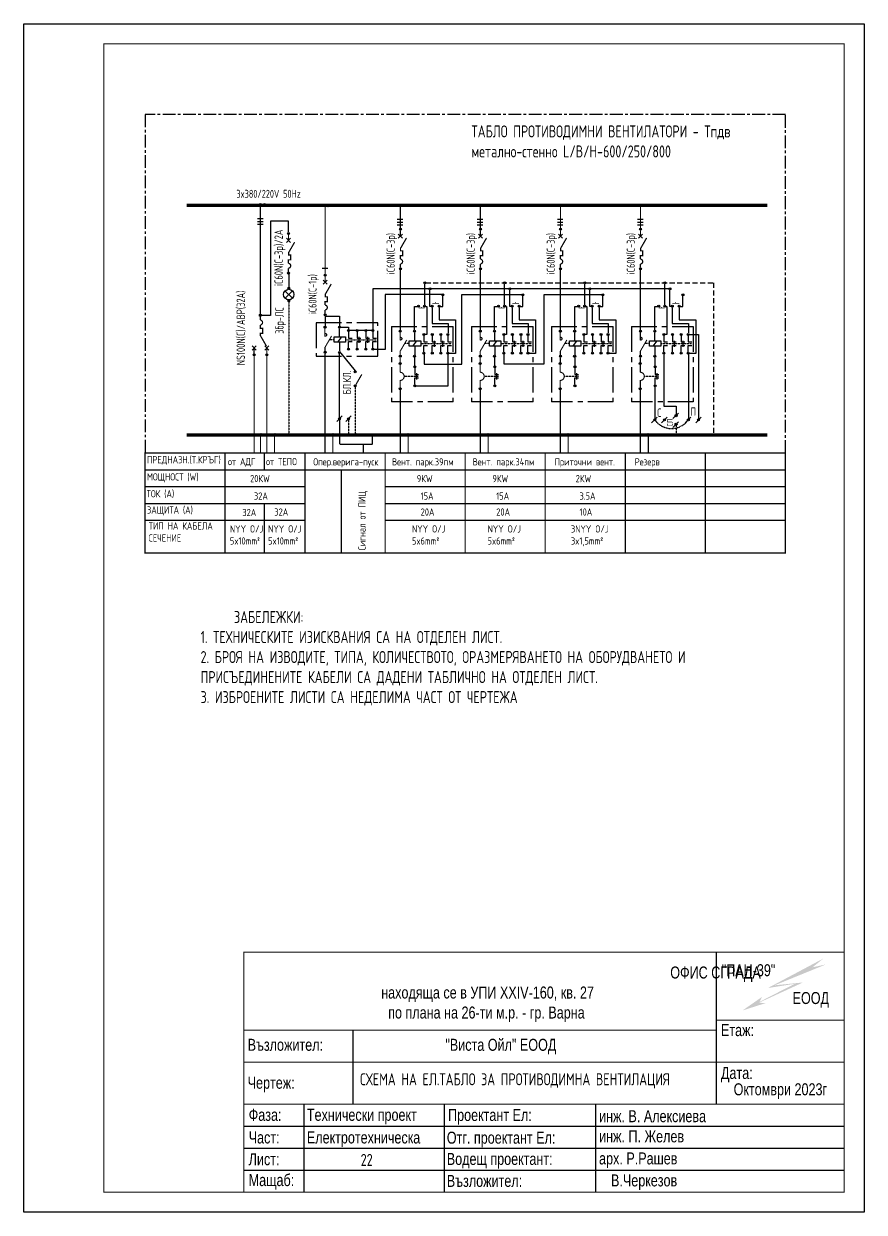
# Model space of a CAD drawing. Extents: x 25325 to 182345, y 3956 to 147305.
# Drawn here: x 38826 to 40926, y 14133 to 17103 of the extents above; entities that cross this region are included whole.
import ezdxf

# ---------------------------------------------------------------- set-up
doc = ezdxf.new("R2010")
doc.units = 0
doc.header["$MEASUREMENT"] = 0
doc.header["$PDMODE"] = 32
doc.header["$PDSIZE"] = 5
for name, pattern in [('CENTER', [50.8, 31.75, -6.35, 6.35, -6.35]), ('CENTERX2', [101.6, 63.5, -12.7, 12.7, -12.7]), ('DASHED', [0.75, 0.5, -0.25]), ('HIDDENX2', [19.05, 12.7, -6.35])]:
    doc.linetypes.add(name, pattern=pattern)
doc.layers.get('0').update_dxf_attribs({"linetype": 'CONTINUOUS'})
doc.layers.add('CAT6A UNDERGROUND PORTS ROUTING', color=1, linetype='CONTINUOUS')
doc.layers.add('ELSH', color=111, linetype='CONTINUOUS')
doc.styles.add('ARIAL', font='arial.ttf', dxfattribs={"width": 0.75})
doc.styles.get("Standard").update_dxf_attribs({"font": 'simplex.shx', "width": 0.7, "height": 10})

# ---------------------------------------------------------------- blocks, each defined once
blk = doc.blocks.new('A4_M100')
at = {"ltscale": 30}
blk.add_lwpolyline([(0, 2970), (2100, 2970), (2100, 0), (0, 0)], close=True, dxfattribs=at)
at = {"const_width": 3}
blk.add_lwpolyline([(2050, 2920), (200, 2920), (200, 50), (2050, 50)], close=True, dxfattribs=at)
blk = doc.blocks.new('AS_VO_EL_LOGO')
for points in [[(-52.2, 584), (-191, 510.1), (-45.8, 569.2), (-79.2, 562.1)], [(-120, 522.6), (-238.9, 461.7), (-103.9, 523.8)], [(-190, 510.3), (-178, 516.7), (-103.9, 524.1), (-190.3, 510.3)], [(-253.9, 454.3), (-205.1, 488.3), (-212.8, 473.5), (-195.5, 472.9)]]:
    blk.add_hatch(color=256).paths.add_polyline_path(points)
for p, q in [((-320, 600), (-320, 220)), ((-1227.8, 404.5), (-1227.8, 220.8)), ((-1350, 220), (-1350, 0)), ((-1000, 220), (-1000, 0)), ((-620.6, 0), (-620.6, 220.1)), ((-1500, 165), (0, 165)), ((-1500, 110), (0, 110)), ((-1500, 55), (0, 55))]:
    blk.add_line(p, q)
at = {"const_width": 3}
blk.add_lwpolyline([(0, 600), (-1500, 600), (-1500, 0), (0, 0)], close=True, dxfattribs=at)
at = {"const_width": 2.1, "flags": 128}
for points in [[(-320, 430), (1, 430)], [(-320, 405), (-1500, 405)], [(-1500, 325), (0, 325)], [(0, 220), (-1500, 220)]]:
    blk.add_lwpolyline(points, dxfattribs=at)
at = {"char_height": 30, "attachment_point": 1, "style": 'ARIAL'}
for s, insert in [('{\\fArial|b0|i0|c204|p34;^I^I^I^I^I              ОФИС СГРАДА\\Pнаходяща се в УПИ }XXIV-160, {\\fArial|b0|i0|c204|p34;кв. 27\\P  по плана на 26-ти м.р. - гр. Варна}', (-1156.9, 564.1)), ('\\fArial|b0|i0|c204|p34;"ПАН-39" ', (-306.1, 569.8)), ('\\fArial|b0|i0|c204|p34;ЕООД', (-129, 500.3)), ('Етаж:', (-308, 420.1)), ('Възложител:', (-1490.6, 383.4)), ('{\\fArial|b0|i0|c204|p34;"Виста Ойл" ЕООД}', (-996.6, 383.4)), ('Дата:', (-308, 313.1)), ('Чертеж:', (-1490.6, 288.6)), ('{\\fArial|b0|i0|c204|p34;Октомври 2023г}', (-276.3, 272.2)), ('Фаза:', (-1488, 208.4)), ('{\\fArial|b0|i0|c204|p34;Технически проект}', (-1342.6, 208.4)), ('{\\fArial|b0|i0|c204|p34;Проектант Ел:}', (-989.8, 208)), ('{\\fArial|b0|i0|c204|p34;инж. В.} {\\fArial|b0|i0|c204|p34;Алексиева}', (-612.5, 205)), ('Част:', (-1488, 151.8)), ('{\\fArial|b0|i0|c204|p34;Електротехническа}', (-1342.6, 151.8)), ('Отг. проектант Ел:', (-993, 151.3)), ('{\\fArial|b0|i0|c204|p34;инж. П. Желев}', (-612.5, 154.6)), ('Лист:', (-1488, 97.4)), ('Водещ проектант:', (-993, 98.2)), ('{\\fArial|b0|i0|c204|p34;арх. Р.Рашев}', (-612.5, 99.5)), ('Мащаб:', (-1488, 45.3)), ('Възложител:', (-993, 43.3)), ('{\\fArial|b0|i0|c204|p34;В.Черкезов}', (-582.7, 44.5))]:
    blk.add_mtext(s, dxfattribs=dict(at, insert=insert))

msp = doc.modelspace()

# ---------------------------------------------------------------- linework, layer by layer
at = {"layer": 'CAT6A UNDERGROUND PORTS ROUTING'}
for p, q in [((39573.82, 16462.52), (39584.21, 16452.13)), ((39573.82, 16452.13), (39584.21, 16462.52)), ((39478.53, 16435.41), (39497.59, 16417.27)), ((39497.03, 16435.76), (39479.01, 16416.82))]:
    msp.add_line(p, q, dxfattribs=at)
at = {"layer": 'CAT6A UNDERGROUND PORTS ROUTING', "const_width": 3.15}
msp.add_lwpolyline([(39594.23, 16452.72), (39579.29, 16426.8), (39579.29, 16420.6), (39584.65, 16420.6), (39584.65, 16408.6), (39578.73, 16408.6), (39578.73, 16399.88, -0.9529545), (39578.73, 16387.77), (39578.73, 16378.36)], format="xyb", dxfattribs=at)
msp.add_lwpolyline([(39579.02, 16472.27), (39579.02, 16457.32)], dxfattribs=at)
at = {"layer": 'CAT6A UNDERGROUND PORTS ROUTING'}
msp.add_circle((39488.01, 16426.34), 13.11, dxfattribs=at)
for p in [(39579.02, 16474.64), (39579.02, 16375.75)]:
    msp.add_point(p, dxfattribs=at)
at = {"layer": 'ELSH'}
for p, q in [((39409.79, 16615.96), (39423.79, 16615.96)), ((39409.79, 16608.96), (39423.79, 16608.96)), ((39487.29, 16609.63), (39442.47, 16609.63)), ((39442.47, 16609.63), (39442.47, 16374.05)), ((39487.29, 16583.09), (39487.29, 16609.63)), ((39759.27, 16614.45), (39773.27, 16614.45)), ((39759.27, 16607.45), (39773.27, 16607.45)), ((39959.27, 16614.45), (39973.27, 16614.45)), ((39959.27, 16607.45), (39973.27, 16607.45)), ((40159.27, 16614.45), (40173.27, 16614.45)), ((40159.27, 16607.45), (40173.27, 16607.45)), ((40359.27, 16614.45), (40373.27, 16614.45)), ((40359.27, 16607.45), (40373.27, 16607.45)), ((39409.79, 16601.96), (39423.79, 16601.96)), ((39759.27, 16600.45), (39773.27, 16600.45)), ((39761.82, 16577.39), (39772.22, 16567)), ((39761.82, 16567), (39772.22, 16577.39)), ((39959.27, 16600.45), (39973.27, 16600.45)), ((39961.82, 16577.39), (39972.22, 16567)), ((39961.82, 16567), (39972.22, 16577.39)), ((40159.27, 16600.45), (40173.27, 16600.45)), ((40161.82, 16577.39), (40172.22, 16567)), ((40161.82, 16567), (40172.22, 16577.39)), ((40359.27, 16600.45), (40373.27, 16600.45)), ((40361.82, 16577.39), (40372.22, 16567)), ((40361.82, 16567), (40372.22, 16577.39)), ((39482.31, 16566.88), (39492.71, 16556.48)), ((39482.31, 16556.48), (39492.71, 16566.88)), ((39571.62, 16492.57), (39585.62, 16492.57)), ((39488.04, 16477.46), (39488.04, 16444.79)), ((40440.61, 16440.55), (39697.92, 16440.55)), ((39697.92, 16440.55), (39697.92, 16336.87)), ((39873.07, 16426.2), (39728.76, 16426.2)), ((39728.76, 16426.2), (39728.76, 16288.77)), ((39827.91, 16400.49), (39827.91, 16452.24)), ((39840.95, 16396.74), (39840.95, 16437.24)), ((39873.07, 16396.75), (39873.07, 16426.2)), ((39920.31, 16252.55), (39920.31, 16426.17)), ((39920.31, 16426.17), (40073.07, 16426.17)), ((40027.57, 16400.49), (40027.57, 16452.24)), ((40040.61, 16396.74), (40040.61, 16437.24)), ((40073.07, 16396.75), (40073.07, 16426.2)), ((40126.08, 16253.14), (40126.08, 16426.17)), ((40126.08, 16426.17), (40273.07, 16426.17)), ((40227.57, 16400.49), (40227.57, 16452.24)), ((40240.61, 16396.74), (40240.61, 16437.24)), ((40273.07, 16396.75), (40273.07, 16426.2)), ((40427.57, 16400.49), (40427.57, 16452.24)), ((40440.61, 16396.74), (40440.61, 16437.24)), ((40473.07, 16396.75), (40473.07, 16426.2)), ((39802.52, 16338.35), (39802.52, 16396.74)), ((39802.52, 16396.74), (39808.67, 16396.74)), ((39831.23, 16396.81), (39832.84, 16396.81)), ((39832.84, 16396.81), (39832.84, 16326.57)), ((39843.44, 16396.74), (39840.95, 16396.74)), ((39866.31, 16396.75), (39873.07, 16396.75)), ((40002.52, 16338.35), (40002.52, 16396.74)), ((40002.52, 16396.74), (40008.67, 16396.74)), ((40030.88, 16396.81), (40032.5, 16396.81)), ((40032.5, 16396.81), (40032.5, 16326.57)), ((40043.1, 16396.74), (40040.61, 16396.74)), ((40066.31, 16396.75), (40073.07, 16396.75)), ((40202.52, 16338.35), (40202.52, 16396.74)), ((40202.52, 16396.74), (40208.67, 16396.74)), ((40230.88, 16396.81), (40232.5, 16396.81)), ((40232.5, 16396.81), (40232.5, 16326.57)), ((40243.1, 16396.74), (40240.61, 16396.74)), ((40266.31, 16396.75), (40273.07, 16396.75)), ((40402.52, 16338.35), (40402.52, 16396.74)), ((40402.52, 16396.74), (40408.67, 16396.74)), ((40430.88, 16396.81), (40432.5, 16396.81)), ((40432.5, 16396.81), (40432.5, 16326.57)), ((40443.1, 16396.74), (40440.61, 16396.74)), ((40466.31, 16396.75), (40473.07, 16396.75)), ((39442.47, 16374.05), (39419.23, 16374.05)), ((39579.6, 16372.48), (39614.51, 16372.48)), ((39614.51, 16372.48), (39614.51, 16346.68)), ((39846.44, 16393.6), (39846.44, 16353.86)), ((39863.61, 16393.6), (39863.61, 16363.07)), ((40046.44, 16393.6), (40046.44, 16353.86)), ((40063.61, 16393.6), (40063.61, 16363.07)), ((40246.44, 16393.6), (40246.44, 16353.86)), ((40263.61, 16393.6), (40263.61, 16363.07)), ((40446.44, 16393.6), (40446.44, 16353.86)), ((40463.61, 16393.6), (40463.61, 16363.07)), ((39614.83, 16320.68), (39614.83, 16341.4)), ((39616.77, 16345.17), (39637.16, 16345.17)), ((39637.16, 16345.17), (39637.16, 16336.87)), ((39637.16, 16336.87), (39697.57, 16336.87)), ((39846.44, 16353.86), (39886.57, 16353.86)), ((39863.61, 16363.07), (39905, 16363.07)), ((39886.57, 16353.87), (39886.57, 16330.19)), ((39905.03, 16362.94), (39905.03, 16278.94)), ((40046.44, 16353.86), (40086.57, 16353.86)), ((40063.61, 16363.07), (40105, 16363.07)), ((40086.57, 16353.87), (40086.57, 16330.19)), ((40105.03, 16362.94), (40105.03, 16278.94)), ((40246.44, 16353.86), (40286.57, 16353.86)), ((40263.61, 16363.07), (40305, 16363.07)), ((40286.57, 16353.87), (40286.57, 16330.19)), ((40305.03, 16362.94), (40305.03, 16278.94)), ((40446.44, 16353.86), (40486.57, 16353.86)), ((40463.61, 16363.07), (40505, 16363.07)), ((40486.57, 16353.87), (40486.57, 16330.19)), ((40505.03, 16362.94), (40505.03, 16278.94)), ((39614.83, 16307.27), (39614.83, 16285.33)), ((39637.6, 16334.08), (39637.6, 16317.63)), ((39637.6, 16317.63), (39646.75, 16317.63)), ((39637.6, 16309.1), (39646.75, 16309.1)), ((39637.6, 16292.64), (39637.6, 16309.1)), ((39658.87, 16334.08), (39658.87, 16317.63)), ((39658.87, 16317.63), (39668.01, 16317.63)), ((39658.87, 16309.1), (39668.01, 16309.1)), ((39658.87, 16292.64), (39658.87, 16309.1)), ((39663.14, 16320.68), (39663.14, 16305.44)), ((39680.41, 16334.08), (39680.41, 16317.63)), ((39680.41, 16317.63), (39689.56, 16317.63)), ((39680.41, 16309.1), (39689.56, 16309.1)), ((39680.41, 16292.64), (39680.41, 16309.1)), ((39684.68, 16320.68), (39684.68, 16305.44)), ((39697.92, 16334.08), (39697.92, 16317.63)), ((39697.92, 16317.63), (39707.07, 16317.63)), ((39697.92, 16309.1), (39707.07, 16309.1)), ((39697.92, 16292.64), (39697.92, 16309.1)), ((39802.74, 16310.82), (39802.74, 16331.54)), ((39825.5, 16324.23), (39825.5, 16307.77)), ((39825.5, 16307.77), (39834.65, 16307.77)), ((39832.86, 16326.32), (39828.06, 16326.32)), ((39846.77, 16324.23), (39846.77, 16307.77)), ((39846.77, 16307.77), (39855.92, 16307.77)), ((39851.04, 16310.82), (39851.04, 16295.59)), ((39868.31, 16324.23), (39868.31, 16307.77)), ((39868.31, 16307.77), (39877.46, 16307.77)), ((39872.58, 16310.82), (39872.58, 16295.59)), ((39885.82, 16324.23), (39885.82, 16307.77)), ((39885.82, 16307.77), (39894.97, 16307.77)), ((40002.74, 16310.82), (40002.74, 16331.54)), ((40025.5, 16324.23), (40025.5, 16307.77)), ((40025.5, 16307.77), (40034.65, 16307.77)), ((40032.5, 16326.57), (40028.81, 16326.57)), ((40046.77, 16324.23), (40046.77, 16307.77)), ((40046.77, 16307.77), (40055.92, 16307.77)), ((40051.04, 16310.82), (40051.04, 16295.59)), ((40068.31, 16324.23), (40068.31, 16307.77)), ((40068.31, 16307.77), (40077.46, 16307.77)), ((40072.58, 16310.82), (40072.58, 16295.59)), ((40085.82, 16324.23), (40085.82, 16307.77)), ((40085.82, 16307.77), (40094.97, 16307.77)), ((40202.74, 16310.82), (40202.74, 16331.54)), ((40225.5, 16324.23), (40225.5, 16307.77)), ((40225.5, 16307.77), (40234.65, 16307.77)), ((40232.5, 16326.57), (40228.81, 16326.57)), ((40246.77, 16324.23), (40246.77, 16307.77)), ((40246.77, 16307.77), (40255.92, 16307.77)), ((40251.04, 16310.82), (40251.04, 16295.59)), ((40268.31, 16324.23), (40268.31, 16307.77)), ((40268.31, 16307.77), (40277.46, 16307.77)), ((40272.58, 16310.82), (40272.58, 16295.59)), ((40285.82, 16324.23), (40285.82, 16307.77)), ((40285.82, 16307.77), (40294.97, 16307.77)), ((40402.74, 16310.82), (40402.74, 16331.54)), ((40425.5, 16324.23), (40425.5, 16307.77)), ((40425.5, 16307.77), (40434.65, 16307.77)), ((40432.5, 16326.57), (40428.81, 16326.57)), ((40446.77, 16324.23), (40446.77, 16307.77)), ((40446.77, 16307.77), (40455.92, 16307.77)), ((40451.04, 16310.82), (40451.04, 16295.59)), ((40468.31, 16324.23), (40468.31, 16307.77)), ((40468.31, 16307.77), (40477.46, 16307.77)), ((40472.58, 16310.82), (40472.58, 16295.59)), ((40485.82, 16324.23), (40485.82, 16307.77)), ((40485.82, 16307.77), (40494.97, 16307.77)), ((40489.65, 16326.06), (40512.2, 16326.06)), ((40512.2, 16326.06), (40512.2, 16112.99)), ((39406.68, 16287.64), (39396.29, 16298.03)), ((39406.68, 16298.03), (39396.29, 16287.64)), ((39428.09, 16287.64), (39438.48, 16298.03)), ((39428.09, 16298.03), (39438.48, 16287.64)), ((39614.34, 16278.87), (39614.34, 16117.78)), ((39618.36, 16279.73), (39653.87, 16236.05)), ((39728.76, 16288.77), (39697.92, 16288.77)), ((39802.74, 16297.41), (39802.74, 16275.48)), ((39825.5, 16299.24), (39834.65, 16299.24)), ((39825.5, 16282.79), (39825.5, 16299.24)), ((39826.02, 16278.03), (39826.02, 16252.55)), ((39846.77, 16282.79), (39846.77, 16299.24)), ((39846.77, 16299.24), (39855.92, 16299.24)), ((39868.31, 16282.79), (39868.31, 16299.24)), ((39868.31, 16299.24), (39877.46, 16299.24)), ((39885.82, 16299.24), (39894.97, 16299.24)), ((39885.82, 16282.79), (39885.82, 16299.24)), ((39886.51, 16198.48), (39886.51, 16277.84)), ((39905.03, 16278.94), (39889.65, 16278.94)), ((40002.74, 16297.41), (40002.74, 16275.48)), ((40025.5, 16299.24), (40034.65, 16299.24)), ((40025.5, 16282.79), (40025.5, 16299.24)), ((40025.86, 16278.03), (40025.86, 16253.14)), ((40046.77, 16282.79), (40046.77, 16299.24)), ((40046.77, 16299.24), (40055.92, 16299.24)), ((40068.31, 16282.79), (40068.31, 16299.24)), ((40068.31, 16299.24), (40077.46, 16299.24)), ((40085.82, 16299.24), (40094.97, 16299.24)), ((40085.82, 16282.79), (40085.82, 16299.24)), ((40105.03, 16278.94), (40089.65, 16278.94)), ((40202.74, 16297.41), (40202.74, 16275.48)), ((40225.5, 16299.24), (40234.65, 16299.24)), ((40225.5, 16282.79), (40225.5, 16299.24)), ((40246.77, 16282.79), (40246.77, 16299.24)), ((40246.77, 16299.24), (40255.92, 16299.24)), ((40268.31, 16282.79), (40268.31, 16299.24)), ((40268.31, 16299.24), (40277.46, 16299.24)), ((40285.82, 16299.24), (40294.97, 16299.24)), ((40285.82, 16282.79), (40285.82, 16299.24)), ((40305.03, 16278.94), (40289.65, 16278.94)), ((40402.74, 16297.41), (40402.74, 16275.48)), ((40425.46, 16276.65), (40425.46, 16147.4)), ((40425.5, 16299.24), (40434.65, 16299.24)), ((40425.5, 16282.79), (40425.5, 16299.24)), ((40446.77, 16282.79), (40446.77, 16299.24)), ((40446.77, 16299.24), (40455.92, 16299.24)), ((40468.31, 16282.79), (40468.31, 16299.24)), ((40468.31, 16299.24), (40477.46, 16299.24)), ((40485.82, 16299.24), (40494.97, 16299.24)), ((40485.82, 16282.79), (40485.82, 16299.24)), ((40486.57, 16276.89), (40486.57, 16112.99)), ((40505.03, 16278.94), (40489.65, 16278.94)), ((39802.52, 16269.72), (39802.52, 16247.63)), ((39826.02, 16252.55), (39920.31, 16252.55)), ((40002.52, 16269.72), (40002.52, 16247.63)), ((40025.86, 16253.14), (40126.08, 16253.14)), ((40202.52, 16269.72), (40202.52, 16247.63)), ((40402.52, 16269.72), (40402.52, 16247.63)), ((39803.31, 16242.88), (39803.31, 16226.42)), ((39803.31, 16226.42), (39812.46, 16226.42)), ((39803.31, 16217.89), (39812.46, 16217.89)), ((39803.31, 16201.44), (39803.31, 16217.89)), ((39807.42, 16229.59), (39807.42, 16214.06)), ((40003.31, 16242.88), (40003.31, 16226.42)), ((40003.31, 16226.42), (40012.46, 16226.42)), ((40003.31, 16217.89), (40012.46, 16217.89)), ((40003.31, 16201.44), (40003.31, 16217.89)), ((40007.42, 16229.59), (40007.42, 16214.06)), ((40203.31, 16242.88), (40203.31, 16226.42)), ((40203.31, 16226.42), (40212.46, 16226.42)), ((40203.31, 16217.89), (40212.46, 16217.89)), ((40203.31, 16201.44), (40203.31, 16217.89)), ((40207.42, 16229.59), (40207.42, 16214.06)), ((40403.31, 16242.88), (40403.31, 16226.42)), ((40403.31, 16226.42), (40412.46, 16226.42)), ((40403.31, 16217.89), (40412.46, 16217.89)), ((40403.31, 16201.44), (40403.31, 16217.89)), ((40407.42, 16229.59), (40407.42, 16214.06)), ((39804.6, 16198.48), (39886.51, 16198.48)), ((40402.52, 16194.94), (40402.52, 16112.99)), ((40425.46, 16147.4), (40455.73, 16147.4)), ((40448.13, 16116.23), (40461.88, 16129.98)), ((40455.73, 16147.4), (40455.73, 16127.24)), ((39607.85, 16109.24), (39621.6, 16122.99)), ((39614.99, 16114.93), (39614.99, 16053.24)), ((39630.64, 16109.24), (39644.39, 16122.99)), ((40394.8, 16105.84), (40408.55, 16119.59)), ((40419.8, 16105.84), (40433.55, 16119.59)), ((40448.13, 16094.34), (40461.88, 16108.09)), ((40478.81, 16105.84), (40492.55, 16119.59)), ((40505.1, 16105.84), (40518.85, 16119.59)), ((39697.72, 16053.24), (39697.72, 16072.98)), ((39427.31, 15988.38), (39427.31, 16030.38)), ((39128.9, 15988.38), (40728.9, 15988.38)), ((39618.73, 15988.38), (39618.73, 15780.42)), ((39128.9, 15946.38), (39528.9, 15946.38)), ((39728.9, 15946.38), (40728.9, 15946.38)), ((39128.9, 15904.38), (39528.9, 15904.38)), ((39427.31, 15780.38), (39427.31, 15904.38)), ((39728.9, 15904.38), (40728.9, 15904.38)), ((39128.9, 15862.38), (39528.9, 15862.38)), ((39728.9, 15862.38), (40728.9, 15862.38))]:
    msp.add_line(p, q, dxfattribs=at)
at = {"layer": 'ELSH', "linetype": 'HIDDENX2'}
for p, q in [((39830.06, 16455.45), (40549.01, 16455.45)), ((40549.01, 16455.45), (40549.01, 16075.55))]:
    msp.add_line(p, q, dxfattribs=at)
at = {"layer": 'ELSH', "linetype": 'DASHED'}
for p, q in [((39488.04, 16410.79), (39488.04, 16078.77)), ((39601.35, 16313.43), (39589.71, 16313.43)), ((39629.99, 16313.38), (39706.87, 16313.38)), ((39789.33, 16303.89), (39777.69, 16303.89)), ((39817.9, 16303.53), (39894.77, 16303.53)), ((39989.33, 16303.89), (39977.69, 16303.89)), ((40017.9, 16303.53), (40094.77, 16303.53)), ((40189.33, 16303.89), (40177.69, 16303.89)), ((40217.9, 16303.53), (40294.77, 16303.53)), ((40389.33, 16303.89), (40377.69, 16303.89)), ((40417.9, 16303.53), (40494.77, 16303.53)), ((39777, 16222.14), (39811.8, 16222.14)), ((39977, 16222.14), (40011.8, 16222.14)), ((40177, 16222.14), (40211.8, 16222.14)), ((40377, 16222.14), (40411.8, 16222.14)), ((39653.9, 16195.27), (39653.9, 16077.2)), ((39637.71, 16115.83), (39637.71, 16078.26)), ((40455.73, 16098.82), (40455.73, 16075.91))]:
    msp.add_line(p, q, dxfattribs=at)
at = {"layer": 'ELSH', "linetype": 'CENTERX2'}
for p, q in [((39556.18, 16355.8), (39556.18, 16272.22)), ((39556.54, 16356.11), (39710.99, 16356.11)), ((39710.64, 16272.22), (39710.64, 16355.8)), ((39744.45, 16346.25), (39898.89, 16346.25)), ((39744.69, 16346.33), (39744.69, 16158.17)), ((39898.17, 16346.33), (39898.17, 16158.17)), ((39944.45, 16346.25), (40098.89, 16346.25)), ((39944.69, 16346.33), (39944.69, 16158.17)), ((40098.17, 16346.33), (40098.17, 16158.17)), ((40144.45, 16346.25), (40298.89, 16346.25)), ((40144.69, 16346.33), (40144.69, 16158.17)), ((40298.17, 16346.33), (40298.17, 16158.17)), ((40344.45, 16346.25), (40498.89, 16346.25)), ((40344.69, 16346.33), (40344.69, 16158.17)), ((40498.17, 16346.33), (40498.17, 16158.17)), ((39556.18, 16272.22), (39710.64, 16272.22)), ((39898.89, 16158.01), (39744.45, 16158.01)), ((40098.89, 16158.01), (39944.45, 16158.01)), ((40298.89, 16158.01), (40144.45, 16158.01)), ((40498.89, 16158.01), (40344.45, 16158.01))]:
    msp.add_line(p, q, dxfattribs=at)
at = {"layer": 'ELSH', "linetype": 'CENTER'}
msp.add_lwpolyline([(39128.9, 16030.38), (40728.9, 16030.38), (40728.9, 16876.06), (39128.9, 16876.06)], close=True, dxfattribs=at)
at = {"layer": 'ELSH'}
for points, const_width in [([(40683.82, 16649.17), (39232.64, 16649.17)], 8), ([(39417.19, 16375.62), (39417.19, 16647.86)], 3), ([(39579.02, 16477.28), (39579.02, 16645.83)], 3), ([(39766.99, 16591.28), (39766.99, 16645.83)], 3), ([(39966.99, 16591.28), (39966.99, 16645.83)], 3), ([(40166.99, 16591.28), (40166.99, 16645.83)], 3), ([(40366.99, 16591.28), (40366.99, 16651.85)], 3), ([(39487.51, 16576.63), (39487.51, 16561.68)], 3.15), ([(39767.02, 16587.14), (39767.02, 16572.2)], 3.15), ([(39967.02, 16587.14), (39967.02, 16572.2)], 3.15), ([(40167.02, 16587.14), (40167.02, 16572.2)], 3.15), ([(40367.02, 16587.14), (40367.02, 16572.2)], 3.15), ([(39766.63, 16489.73), (39766.63, 16336.87)], 3), ([(39966.63, 16489.73), (39966.63, 16336.87)], 3), ([(40166.63, 16489.73), (40166.63, 16336.87)], 3), ([(40366.63, 16489.73), (40366.63, 16336.87)], 3), ([(39579.6, 16372.48), (39579.6, 16347)], 3), ([(39579.49, 16322.58), (39578.54, 16322.58), (39578.54, 16342.71)], 2.62), ([(39578.64, 16283.84), (39578.64, 16294.41), (39595.05, 16322.58)], 2.62), ([(39767.47, 16313.04), (39766.51, 16313.04), (39766.51, 16333.18)], 2.62), ([(39766.61, 16274.3), (39766.61, 16284.87), (39783.02, 16313.04)], 2.62), ([(39967.47, 16313.04), (39966.51, 16313.04), (39966.51, 16333.18)], 2.62), ([(39966.61, 16274.3), (39966.61, 16284.87), (39983.02, 16313.04)], 2.62), ([(40167.47, 16313.04), (40166.51, 16313.04), (40166.51, 16333.18)], 2.62), ([(40166.61, 16274.3), (40166.61, 16284.87), (40183.02, 16313.04)], 2.62), ([(40367.47, 16313.04), (40366.51, 16313.04), (40366.51, 16333.18)], 2.62), ([(40366.61, 16274.3), (40366.61, 16284.87), (40383.02, 16313.04)], 2.62), ([(39401.49, 16277.89), (39401.49, 16292.84)], 3.15), ([(39433.28, 16277.89), (39433.28, 16292.84)], 3.15), ([(39578.65, 16280.12), (39578.65, 16030.38)], 3), ([(39401.63, 16030.71), (39401.63, 16273.34)], 3), ([(39433.34, 16030.71), (39433.34, 16273.34)], 3), ([(39766.49, 16255.99), (39766.49, 16269.65)], 3), ([(39966.49, 16255.99), (39966.49, 16269.65)], 3), ([(40166.49, 16255.99), (40166.49, 16269.65)], 3), ([(40366.49, 16255.99), (40366.49, 16269.65)], 3), ([(39655.55, 16200.7), (39670.55, 16226.68)], 3), ([(39766.63, 16188.35), (39766.63, 16030.38)], 3), ([(39966.63, 16188.35), (39966.63, 16030.38)], 3), ([(40166.63, 16188.35), (40166.63, 16030.38)], 3), ([(40366.63, 16188.35), (40366.63, 16030.38)], 3), ([(39614.99, 16052), (39697.72, 16052)], 3), ([(39674.32, 16051.48), (39674.32, 16030.86)], 3), ([(39328.9, 16030.38), (39328.9, 15780.38)], 3), ([(39528.9, 16030.38), (39528.9, 15780.38)], 3), ([(39528.9, 16030.38), (39528.9, 15780.38)], 3), ([(39728.9, 16030.38), (39728.9, 15780.38)], 3), ([(39928.9, 16030.38), (39928.9, 15780.38)], 3), ([(40128.9, 16030.38), (40128.9, 15780.38)], 3), ([(40328.9, 16030.38), (40328.9, 15780.38)], 3), ([(40528.9, 16030.38), (40528.9, 15780.38)], 3)]:
    msp.add_lwpolyline(points, dxfattribs=dict(at, const_width=const_width))
for points, const_width in [([(39502.73, 16557.07), (39487.79, 16531.16), (39487.79, 16524.96), (39493.14, 16524.96), (39493.14, 16512.96), (39487.22, 16512.96), (39487.22, 16504.24, -0.9529545), (39487.22, 16492.12), (39487.22, 16482.71)], 3.15), ([(39782.24, 16567.59), (39767.3, 16541.67), (39767.3, 16535.48), (39772.65, 16535.48), (39772.65, 16523.47), (39766.73, 16523.47), (39766.73, 16514.75, -0.9529545), (39766.73, 16502.64), (39766.73, 16493.23)], 3.15), ([(39982.24, 16567.59), (39967.3, 16541.67), (39967.3, 16535.48), (39972.65, 16535.48), (39972.65, 16523.47), (39966.73, 16523.47), (39966.73, 16514.75, -0.9529545), (39966.73, 16502.64), (39966.73, 16493.23)], 3.15), ([(40182.24, 16567.59), (40167.3, 16541.67), (40167.3, 16535.48), (40172.65, 16535.48), (40172.65, 16523.47), (40166.73, 16523.47), (40166.73, 16514.75, -0.9529545), (40166.73, 16502.64), (40166.73, 16493.23)], 3.15), ([(40382.24, 16567.59), (40367.3, 16541.67), (40367.3, 16535.48), (40372.65, 16535.48), (40372.65, 16523.47), (40366.73, 16523.47), (40366.73, 16514.75, -0.9529545), (40366.73, 16502.64), (40366.73, 16493.23)], 3.15), ([(39432.33, 16297.44), (39417.38, 16323.36), (39417.38, 16329.56), (39422.74, 16329.56), (39422.74, 16341.56), (39416.82, 16341.56), (39416.82, 16350.28, 0.9529545), (39416.82, 16362.39), (39416.82, 16371.8)], 3.15), ([(39578.54, 16322.58, 1.4617937), (39578.68, 16328.58, 5.6962373)], 3), ([(39766.51, 16313.04, 1.4617937), (39766.65, 16319.04, 5.6962373)], 3), ([(39966.51, 16313.04, 1.4617937), (39966.65, 16319.04, 5.6962373)], 3), ([(40166.51, 16313.04, 1.4617937), (40166.65, 16319.04, 5.6962373)], 3), ([(40366.51, 16313.04, 1.4617937), (40366.65, 16319.04, 5.6962373)], 3)]:
    msp.add_lwpolyline(points, format="xyb", dxfattribs=dict(at, const_width=const_width))
at = {"layer": 'ELSH', "flags": 128}
for points, const_width in [([(39819.9, 16393.19), (39819.9, 16394.97)], 1.54), ([(39846.44, 16404.37), (39863.64, 16404.37)], 1.54), ([(39854.93, 16404.65), (39854.93, 16407.54)], 1.54), ([(40019.9, 16393.19), (40019.9, 16394.97)], 1.54), ([(40046.44, 16404.37), (40063.64, 16404.37)], 1.54), ([(40054.93, 16404.65), (40054.93, 16407.54)], 1.54), ([(40219.9, 16393.19), (40219.9, 16394.97)], 1.54), ([(40246.44, 16404.37), (40263.64, 16404.37)], 1.54), ([(40254.93, 16404.65), (40254.93, 16407.54)], 1.54), ([(40419.9, 16393.19), (40419.9, 16394.97)], 1.54), ([(40446.44, 16404.37), (40463.64, 16404.37)], 1.54), ([(40454.93, 16404.65), (40454.93, 16407.54)], 1.54), ([(39812.43, 16392.7), (39827.52, 16392.7)], 1.54), ([(40012.43, 16392.7), (40027.52, 16392.7)], 1.54), ([(40212.43, 16392.7), (40227.52, 16392.7)], 1.54), ([(40412.43, 16392.7), (40427.52, 16392.7)], 1.54), ([(39766.44, 16250.7), (39766.44, 16232.07)], 2.8), ([(39966.44, 16250.7), (39966.44, 16232.07)], 2.8), ([(40166.44, 16250.7), (40166.44, 16232.07)], 2.8), ([(40366.44, 16250.7), (40366.44, 16232.07)], 2.8), ([(39766.44, 16194.19), (39766.44, 16212.82)], 2.8), ([(39966.44, 16194.19), (39966.44, 16212.82)], 2.8), ([(40166.44, 16194.19), (40166.44, 16212.82)], 2.8), ([(40366.44, 16194.19), (40366.44, 16212.82)], 2.8)]:
    msp.add_lwpolyline(points, dxfattribs=dict(at, const_width=const_width))
for points in [[(39601.42, 16320.68), (39630.08, 16320.68), (39630.08, 16307.27), (39601.42, 16307.27)], [(39789.32, 16310.82), (39817.98, 16310.82), (39817.98, 16297.41), (39789.32, 16297.41)], [(39989.32, 16310.82), (40017.98, 16310.82), (40017.98, 16297.41), (39989.32, 16297.41)], [(40189.32, 16310.82), (40217.98, 16310.82), (40217.98, 16297.41), (40189.32, 16297.41)], [(40389.32, 16310.82), (40417.98, 16310.82), (40417.98, 16297.41), (40389.32, 16297.41)]]:
    msp.add_lwpolyline(points, close=True, dxfattribs=at)
for points in [[(39610.57, 16307.27), (39620.32, 16320.68)], [(39798.47, 16297.41), (39808.22, 16310.82)], [(39998.47, 16297.41), (40008.22, 16310.82)], [(40198.47, 16297.41), (40208.22, 16310.82)], [(40398.47, 16297.41), (40408.22, 16310.82)]]:
    msp.add_lwpolyline(points, dxfattribs=at)
at = {"layer": 'ELSH', "const_width": 2.8, "flags": 128}
for points in [[(39766.44, 16232.07, -1.0043579), (39765.81, 16211.58, -0.9659248)], [(39966.44, 16232.07, -1.0043579), (39965.81, 16211.58, -0.9659248)], [(40166.44, 16232.07, -1.0043579), (40165.81, 16211.58, -0.9659248)], [(40366.44, 16232.07, -1.0043579), (40365.81, 16211.58, -0.9659248)]]:
    msp.add_lwpolyline(points, format="xyb", dxfattribs=at)
at = {"layer": 'ELSH', "linetype": 'HIDDENX2', "const_width": 8}
msp.add_lwpolyline([(40683.82, 16075.13), (39232.64, 16075.13)], dxfattribs=at)
at = {"layer": 'ELSH', "linetype": 'DASHED', "const_width": 3}
for points in [[(39417.61, 16073.33), (39417.61, 16030.38)], [(39452.49, 16073.33), (39452.49, 16030.38)], [(39598.34, 16073.33), (39598.34, 16030.38)], [(39786.32, 16073.33), (39786.32, 16030.38)], [(39986.32, 16073.33), (39986.32, 16030.38)], [(40186.32, 16073.33), (40186.32, 16030.38)], [(40386.32, 16073.33), (40386.32, 16030.38)]]:
    msp.add_lwpolyline(points, dxfattribs=at)
at = {"layer": 'ELSH', "const_width": 3}
msp.add_lwpolyline([(39128.9, 16030.38), (40728.9, 16030.38), (40728.9, 15780.38), (39128.9, 15780.38)], close=True, dxfattribs=at)
at = {"layer": 'ELSH'}
for centre in [(39417.32, 16650.85), (39578.84, 16648.66), (39586.56, 16648.66), (39766.81, 16648.66), (39966.81, 16648.66), (40166.81, 16648.66), (40366.81, 16648.66), (39418.21, 16075.77), (39453.09, 16075.77), (39488.02, 16075.77), (39598.33, 16075.77), (39638.25, 16075.77), (39655.28, 16075.77), (39786.31, 16075.77), (39986.31, 16075.77), (40186.31, 16075.77), (40386.31, 16075.77)]:
    msp.add_circle(centre, 3, dxfattribs=at)
at = {"layer": 'ELSH', "linetype": 'DASHED'}
msp.add_arc((40444.55, 16142.75), 51.28, 214.95506, 325.04494, dxfattribs=at)
at = {"layer": 'ELSH'}
for p in [(39427.24, 16651.56, 9708.4), (39487.51, 16578.99), (39767.02, 16589.51), (39967.02, 16589.51), (40167.02, 16589.51), (40367.02, 16589.51), (39767.02, 16490.62), (39967.02, 16490.62), (40167.02, 16490.62), (40367.02, 16490.62), (39487.51, 16480.11), (39827.91, 16455.7), (40027.57, 16455.7), (40227.57, 16455.7), (40427.57, 16455.7), (39488.04, 16442.27), (39840.95, 16440.7), (39873.07, 16425.59), (40040.61, 16440.7), (40073.07, 16425.59), (40240.61, 16440.7), (40273.07, 16425.59), (40440.61, 16440.7), (40473.07, 16425.59), (39488.04, 16410.4), (39812.44, 16396.93), (39827.52, 16396.93), (39846.44, 16396.93), (39863.68, 16396.93), (40012.44, 16396.93), (40027.52, 16396.93), (40046.44, 16396.93), (40063.68, 16396.93), (40212.44, 16396.93), (40227.52, 16396.93), (40246.44, 16396.93), (40263.68, 16396.93), (40412.44, 16396.93), (40427.52, 16396.93), (40446.44, 16396.93), (40463.68, 16396.93), (39417.11, 16374.41), (39578.74, 16344.45), (39614.58, 16344.78), (39637.6, 16336.52), (39658.87, 16336.52), (39680.41, 16336.52), (39697.92, 16336.52), (39766.71, 16334.92), (39802.48, 16334.93), (39966.71, 16334.92), (40002.48, 16334.93), (40166.71, 16334.92), (40202.48, 16334.93), (40366.71, 16334.92), (40402.48, 16334.93), (39825.5, 16326.67), (39846.77, 16326.67), (39868.31, 16326.67), (39885.82, 16326.67), (40025.5, 16326.67), (40046.77, 16326.67), (40068.31, 16326.67), (40085.82, 16326.67), (40225.5, 16326.67), (40246.77, 16326.67), (40268.31, 16326.67), (40285.82, 16326.67), (40425.5, 16326.67), (40446.77, 16326.67), (40468.31, 16326.67), (40485.82, 16326.67), (39401.49, 16275.53), (39433.28, 16275.53), (39578.89, 16281.91), (39614.58, 16281.74), (39637.6, 16289.6), (39658.87, 16289.6), (39680.41, 16289.6), (39697.92, 16289.6), (39825.5, 16279.74), (39846.77, 16279.74), (39868.31, 16279.74), (39885.82, 16279.74), (40025.5, 16279.74), (40046.77, 16279.74), (40068.31, 16279.74), (40085.82, 16279.74), (40225.5, 16279.74), (40246.77, 16279.74), (40268.31, 16279.74), (40285.82, 16279.74), (40425.5, 16279.74), (40446.77, 16279.74), (40468.31, 16279.74), (40485.82, 16279.74), (39766.44, 16253.58), (39766.87, 16272.38), (39802.48, 16271.89), (39803.31, 16245.32), (39966.44, 16253.58), (39966.87, 16272.38), (40002.48, 16271.89), (40003.31, 16245.32), (40166.44, 16253.58), (40166.87, 16272.38), (40202.48, 16271.89), (40203.31, 16245.32), (40366.44, 16253.58), (40366.87, 16272.38), (40402.48, 16271.89), (40403.31, 16245.32), (39654.17, 16233), (39654.17, 16198.32), (39766.44, 16190.99), (39803.31, 16198.39), (39966.44, 16190.99), (40003.31, 16198.39), (40166.44, 16190.99), (40203.31, 16198.39), (40366.44, 16190.99), (40403.31, 16198.39), (39614.72, 16115.85), (39637.48, 16115.85), (40402.52, 16112.99), (40427.12, 16112.99), (40455.73, 16123.57), (40455.73, 16102.03), (40486.57, 16112.99), (40512.2, 16112.99), (39698.96, 16075.45), (39855.28, 16074.83), (40055.28, 16074.83), (40255.28, 16074.83), (40455.28, 16074.83)]:
    msp.add_point(p, dxfattribs=at)

# ---------------------------------------------------------------- block references
for name, p in [('A4_M100', (38825.99, 14132.96)), ('AS_VO_EL_LOGO', (40875.99, 14182.96))]:
    msp.add_blockref(name, p, dxfattribs=at)

# ---------------------------------------------------------------- texts
at = {"layer": 'ELSH', "attachment_point": 1}
for s, insert, char_height in [('ТАБЛО ПРОТИВОДИМНИ ВЕНТИЛАТОРИ - Тпдв\\Pметално-стенно L/B/H-600/250/800 ', (39944.74, 16848.97), 30), ('\\A1;3x380/220V 50Hz', (39357.22, 16688.01), 20), ('С', (40408.68, 16141.55), 21), ('П', (40491.92, 16144.28), 21), ('ПРЕДНАЗН.(Т.КРЪГ)', (39133.87, 16022.61), 18), ('от АДГ', (39336.29, 16017.72), 18), ('{\\Fsimplex|c204;от ТЕПО}', (39431.33, 16017.72), 18), ('{\\Fsimplex|c204;Опер.верига-пуск}', (39549.51, 16017.13), 18), ('{\\Fsimplex|c204;Вент. парк.3}9{\\Fsimplex|c204;пм}', (39746.09, 16017.13), 18), ('{\\Fsimplex|c204;Вент. парк.34пм}', (39947.55, 16017.13), 18), ('{\\Fsimplex|c204;Приточни вент.}', (40152.2, 16017.13), 18), ('Резерв', (40352.5, 16017.13), 18), ('МОЩНОСТ (W)', (39133.87, 15979.52), 18), ('{\\Fsimplex|c204;20К}W', (39391.56, 15975.35), 18), ('9{\\Fsimplex|c204;К}W', (39807.95, 15975.35), 18), ('9{\\Fsimplex|c204;К}W', (39996.85, 15975.35), 18), ('2{\\Fsimplex|c204;К}W', (40205.05, 15975.35), 18), ('ТОК (А)', (39133.04, 15937.52), 18), ('32{\\Fsimplex|c204;А}', (39401.18, 15931.78), 18), ('15{\\Fsimplex|c204;А}', (39817.58, 15931.78), 18), ('15{\\Fsimplex|c204;А}', (40006.48, 15931.78), 18), ('3.5{\\Fsimplex|c204;А}', (40214.68, 15931.78), 18), ('ЗАЩИТА (А)', (39133.87, 15896.88), 18), ('32A', (39372.11, 15890.62), 18), ('32{\\Fsimplex|c204;А}', (39452.06, 15891.83), 18), ('20{\\Fsimplex|c204;А}', (39817.67, 15891.83), 18), ('20{\\Fsimplex|c204;А}', (40006.57, 15891.83), 18), ('10{\\Fsimplex|c204;А}', (40214.77, 15891.83), 18), ('ТИП НА КАБЕЛА\\PСЕЧЕНИЕ ', (39138.2, 15856.97), 18), ('NYY O/J\\P5x10mm²', (39341.05, 15849.52), 18), ('NYY O/J\\P5x10mm²', (39436.53, 15849.52), 18), ('NYY O/J\\P5x{\\Fsimplex|c204;6}mm²', (39796.05, 15849.52), 18), ('NYY O/J\\P5x{\\Fsimplex|c204;6}mm²', (39984.95, 15849.52), 18), ('3NYY O/J\\P3x1,5mm²', (40193.15, 15849.52), 18), ('{\\Fsimplex|c204;СХЕМА НА ЕЛ.ТАБЛО ЗА ПРОТИВОДИМНА ВЕНТИЛАЦИЯ}', (39666.42, 14480.17), 30), ('{\\Fsimplex|c204;22}', (39667.9, 14278.67), 30)]:
    msp.add_mtext(s, dxfattribs=dict(at, insert=insert, char_height=char_height))
at = {"layer": 'ELSH', "attachment_point": 1, "rotation": 90}
for s, insert, char_height in [('iC60N(C-3p)/2A', (39452.3, 16447.62), 21), ('iC60N(C-3p)', (39732.74, 16477.23), 20), ('iC60N(C-3p)', (39932.74, 16477.23), 20), ('iC60N(C-3p)', (40132.74, 16477.23), 20), ('iC60N(C-3p)', (40332.74, 16477.23), 20), ('iC60N(C-1p)', (39537.49, 16377.44), 20), ('NS100N(C)/ABP(32{\\Fsimplex|c204;А})', (39357.73, 16249.71), 21), ('3бр-ЛС', (39454.28, 16328.13), 21), ('БЛ.КЛ.', (39623.46, 16177.03), 20), ('СЛ', (40433.24, 16096.55), 14), ('{\\Fsimplex|c204;Сигнал от ПИЦ}', (39662.15, 15786.89), 18)]:
    msp.add_mtext(s, dxfattribs=dict(at, insert=insert, char_height=char_height))
at = {"layer": 'ELSH', "insert": (39267.74, 15635.4), "char_height": 30, "attachment_point": 1}
msp.add_mtext_dynamic_manual_height_columns('{\\Fsimplex|c204;      ЗАБЕЛЕЖКИ}:\\P1. {\\Fsimplex|c204;ТЕХНИЧЕСКИТЕ ИЗИСКВАНИЯ СА НА ОТДЕЛЕН ЛИСТ}.\\P2. {\\Fsimplex|c204;БРОЯ НА ИЗВОДИТЕ}, {\\Fsimplex|c204;ТИПА}, {\\Fsimplex|c204;КОЛИЧЕСТВОТО}, {\\Fsimplex|c204;ОРАЗМЕРЯВАНЕТО НА ОБОРУДВАНЕТО И ПРИСЪЕДИНЕНИТЕ КАБЕЛИ СА ДАДЕНИ ТАБЛИЧНО НА ОТДЕЛЕН ЛИСТ}.\\P3. {\\Fsimplex|c204;ИЗБРОЕНИТЕ ЛИСТИ СА НЕДЕЛИМА ЧАСТ ОТ ЧЕРТЕЖА}', width=1317.1841, gutter_width=62.5, heights=[0], dxfattribs=at)

doc.saveas('drawing.dxf')
